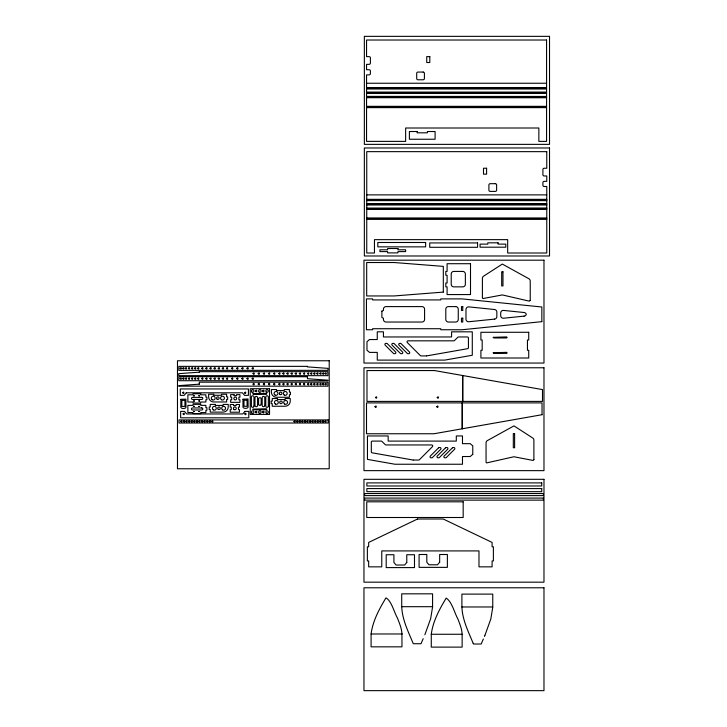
<?xml version="1.0" encoding="UTF-8"?>
<svg xmlns="http://www.w3.org/2000/svg" width="727" height="727" viewBox="0 0 727 727"><rect width="100%" height="100%" fill="white"/><g stroke="black" fill="none" stroke-linecap="round" stroke-linejoin="round"><path stroke-width="1.09" d="M401.949 633.78C401.667 628.364 399.432 623.257 397.533 618.25C394.179 612.416 391.444 600.72 385.973 597.867C379.294 608.935 372.742 620.985 371.097 633.98L371.097 646.839L401.958 646.839L401.949 633.899M431.275 634.262L431.275 647.121L462.136 647.121L462.136 634.262L431.275 634.262C432.928 621.249 439.481 609.181 446.187 598.103C451.967 601.647 454.393 612.743 457.946 619.104C459.764 623.948 461.881 628.891 462.127 634.126M432.574 606.972L432.583 593.832L401.722 593.832L401.722 606.691C402.222 619.804 408.374 631.827 413.29 643.731L421.006 643.731L423.178 638.688M432.574 607.027L430.638 618.695L424.859 634.762M492.761 607.218L490.816 618.986L485.036 635.044M484.918 635.325L484.446 636.452M483.364 638.978L481.183 644.013L473.468 644.013L473.141 643.241M426.658 355.903L467.579 348.687A1.027 1.027 0 0 0 468.433 347.679L468.433 337.991A1.027 1.027 0 0 0 467.397 336.964L458.555 336.964A1.027 1.027 0 0 0 457.846 337.255L454.457 340.536A1.027 1.027 0 0 1 453.739 340.827L408.056 340.827A1.027 1.027 0 0 0 407.329 342.581L420.36 355.621A1.027 1.027 0 0 0 421.097 355.921L426.476 355.921M366.553 83.241L546.568 83.241M366.553 87.713L546.568 87.713M366.553 88.358L546.568 88.358M366.553 88.994L546.568 88.994M366.553 92.084L546.568 92.084M366.553 92.729L546.568 92.729M366.553 93.365L546.568 93.365M546.568 96.455L366.553 96.391L366.553 97.036L546.568 97.1L546.568 97.745L366.553 97.682M366.553 106.333L546.568 106.333M366.553 106.978L546.568 106.978M366.553 107.623L546.568 107.623M366.744 194.872L546.768 194.872M366.744 199.334L546.768 199.334M366.744 199.98L546.768 199.98M366.744 200.625L546.768 200.625M366.744 203.705L546.768 203.705M366.744 204.351L546.768 204.351M366.744 204.996L546.768 204.996M366.744 208.086L546.768 208.022L546.768 208.667L366.744 208.731L366.744 209.367L546.768 209.303M366.744 217.964L546.768 217.964M366.744 218.6L546.768 218.6M366.744 219.245L546.768 219.245M413.263 460.046L418.652 460.046A1.027 1.027 0 0 0 419.379 459.746L432.42 446.705A1.027 1.027 0 0 0 431.693 444.951L386.001 444.951A1.027 1.027 0 0 1 385.292 444.66L381.902 441.389A1.027 1.027 0 0 0 381.184 441.098L372.342 441.098A1.027 1.027 0 0 0 371.315 442.125L371.315 451.803A1.027 1.027 0 0 0 372.169 452.821L413.081 460.037M401.722 606.691L432.583 606.691M461.899 606.972L492.761 606.972L492.761 594.113L461.899 594.113L461.899 606.972C462.372 619.704 468.224 631.418 473.023 642.968M371.097 633.98L401.949 633.98M462.781 375.532L462.781 401.404M462.645 375.514L462.645 401.404M462.308 402.894L462.308 428.766M462.172 402.894L462.172 428.794M180.132 368.307C181.514 371.015 182.113 365.835 180.132 368.253M180.114 378.658C181.759 381.248 181.814 376.259 180.123 378.549M180.805 421.406C182.441 424.086 182.486 418.797 180.805 421.406M182.704 368.307C184.204 370.924 184.64 365.863 182.704 368.253M182.686 378.658C184.195 381.293 184.576 376.268 182.695 378.549M182.722 392.753C184.44 395.406 184.213 390.172 182.722 392.753M183.086 413.899C184.585 416.589 184.967 411.346 183.086 413.899M183.377 421.406C185.076 424.041 185.021 418.797 183.377 421.406M185.267 368.307C186.766 370.961 187.239 365.79 185.276 368.253M185.258 378.658C186.866 381.221 187.112 376.25 185.267 378.549M185.948 421.406C187.457 424.095 187.739 418.934 185.948 421.406M188.357 368.307C190.038 370.915 190.038 365.781 188.366 368.253M188.338 378.658C189.865 381.302 190.174 376.204 188.357 378.549M188.52 421.406C190.129 424.095 190.174 418.852 188.52 421.406M191.446 368.307C193 370.924 193.337 365.79 191.446 368.253M191.428 378.658C192.946 381.293 193.3 376.268 191.446 378.549M191.092 421.406C192.837 424.023 192.71 418.752 191.092 421.406M194.527 368.307C196.154 370.934 196.29 365.754 194.536 368.253M193.655 395.806L194.445 395.897L193.655 395.779M193.655 400.95L194.445 401.013L193.655 400.95M194.509 378.658C195.926 381.293 196.526 376.341 194.527 378.549M193.655 406.366L194.445 406.457L193.655 406.338M193.655 411.509L194.445 411.573L193.655 411.509M193.664 421.406C195.127 424.114 195.608 418.834 193.664 421.406M197.617 368.307C199.153 370.97 199.389 365.826 197.626 368.253M197.599 378.658C199.262 381.248 199.262 376.268 197.617 378.549M196.235 421.406C197.626 424.105 198.262 418.934 196.235 421.406M198.798 395.806L199.589 395.897L198.798 395.779M198.798 400.95L199.589 401.013L198.798 400.95M198.798 406.366L199.589 406.457L198.798 406.338M198.798 411.509L199.589 411.573L198.798 411.509M198.807 421.406C200.479 424.041 200.498 418.807 198.807 421.406M201.733 368.307C203.315 370.952 203.505 365.817 201.733 368.253M201.715 378.658C203.496 381.193 203.351 376.141 201.724 378.549M201.379 421.406C202.978 424.086 203.133 418.788 201.379 421.406M203.951 421.406C205.532 424.059 205.75 418.852 203.951 421.406M205.841 368.307C207.513 370.924 207.549 365.763 205.85 368.253M205.832 378.658C207.268 381.293 207.84 376.241 205.841 378.549M206.523 421.406C208.204 424.041 208.213 418.807 206.523 421.406M209.958 368.307C211.521 370.924 211.857 365.79 209.967 368.253M209.939 378.658C211.457 381.293 211.811 376.268 209.958 378.549M209.094 421.406C210.621 424.095 210.912 418.861 209.094 421.406M211.666 421.406C213.356 424.041 213.329 418.797 211.666 421.406M214.074 368.307C215.592 370.943 215.974 365.808 214.083 368.253M214.056 378.658C215.565 381.33 215.983 376.15 214.065 378.603M218.191 368.307C219.59 370.988 220.226 365.826 218.191 368.253M218.173 378.658C219.854 381.221 219.881 376.241 218.191 378.549M222.308 368.307C223.789 370.961 224.252 365.799 222.308 368.253M222.289 378.658C223.898 381.221 224.143 376.25 222.298 378.549M226.415 368.307C227.951 370.943 228.287 365.817 226.424 368.253M226.397 378.658C227.878 381.312 228.26 376.259 226.415 378.549M231.559 368.307C233.185 370.934 233.322 365.754 231.568 368.253M231.54 378.658C233.013 381.284 233.531 376.277 231.559 378.549M236.702 368.307C238.111 370.988 238.747 365.826 236.711 368.253M236.684 378.658C238.374 381.221 238.401 376.241 236.702 378.549M241.846 368.307C243.281 370.97 243.845 365.863 241.855 368.253M241.827 378.658C243.354 381.248 243.845 376.213 241.846 378.549M244.445 392.753C245.862 395.433 246.471 390.217 244.445 392.753M244.808 413.899C246.462 416.553 246.471 411.355 244.808 413.899M246.989 368.307C248.552 370.924 248.888 365.79 246.998 368.253M246.971 378.658C248.498 381.293 248.843 376.268 246.989 378.549M252.133 368.307C253.614 370.961 254.032 365.845 252.142 368.253M252.115 378.658C253.768 381.312 253.805 376.132 252.115 378.658M253.032 373.605C254.686 376.241 254.714 371.097 253.032 373.605M253.032 384.11C254.686 386.764 254.714 381.584 253.032 384.11M255.377 390.944C257.204 394.07 257.467 387.991 255.377 390.944M255.377 412.036C256.876 415.199 257.849 409.265 255.386 411.973M258.176 373.605C259.766 376.259 259.993 371.061 258.176 373.605M258.176 384.11C259.948 386.637 259.821 381.611 258.185 384.001M262.583 390.944C264.137 394.116 264.973 388.091 262.583 390.944M263.319 373.605C264.982 376.241 265.037 370.997 263.319 373.605M263.319 384.11C264.846 386.755 265.155 381.657 263.328 384.001M262.583 412.036C264.055 415.199 265.082 409.256 262.583 411.973M268.463 373.605C270.135 376.25 270.19 370.997 268.463 373.605M268.463 384.11C269.871 386.746 270.48 381.793 268.472 384.001M273.606 373.605C275.251 376.25 275.306 371.088 273.606 373.605M273.606 384.11C275.288 386.673 275.315 381.693 273.616 384.001M278.75 373.605C280.331 376.232 280.613 371.115 278.75 373.605M278.75 384.11C280.222 386.7 280.786 381.73 278.759 384.001M282.867 373.605C284.73 376.186 284.293 370.943 282.867 373.605M282.858 384.11C284.275 386.746 284.866 381.802 282.876 384.001M286.983 373.605C288.646 376.25 288.701 370.997 286.983 373.605M286.974 384.11C288.392 386.746 288.992 381.793 286.992 384.001M291.1 373.605C292.754 376.241 292.772 371.097 291.1 373.605M291.091 384.11C292.736 386.7 292.799 381.711 291.109 384.001M295.217 373.605C296.798 376.259 297.025 371.061 295.217 373.605M295.207 384.11C296.979 386.637 296.852 381.611 295.217 384.001M293.962 421.406C295.407 424.114 295.934 418.825 293.962 421.406M296.534 421.406C297.979 424.105 298.524 418.87 296.534 421.406M299.324 373.605C301.005 376.222 301.005 371.024 299.324 373.605M299.324 384.11C300.887 386.728 301.16 381.639 299.333 384.001M299.106 421.406C300.787 424.041 300.769 418.816 299.106 421.406M301.678 421.406C303.204 424.095 303.495 418.861 301.678 421.406M303.441 373.605C305.113 376.259 305.122 370.997 303.441 373.605M303.432 384.11C304.94 386.746 305.34 381.711 303.45 384.001M304.25 421.406C305.94 424.041 305.894 418.807 304.25 421.406M307.557 373.605C309.211 376.222 309.248 371.115 307.557 373.605M307.548 384.11C309.184 386.746 309.293 381.584 307.557 384.056M306.821 421.406C308.43 424.086 308.502 418.861 306.821 421.406M310.638 373.605C312.283 376.25 312.337 371.088 310.638 373.605M310.638 384.11C312.319 386.673 312.346 381.693 310.647 384.001M309.393 421.406C310.983 424.105 311.065 418.843 309.393 421.406M311.965 421.406C313.664 424.041 313.61 418.797 311.965 421.406M313.728 373.605C315.309 376.259 315.545 371.061 313.728 373.605M313.719 384.11C315.5 386.637 315.364 381.611 313.737 384.001M314.537 421.406C316.045 424.095 316.327 418.934 314.537 421.406M316.818 373.605C318.453 376.241 318.499 371.07 316.818 373.605M316.808 384.11C318.281 386.719 318.835 381.702 316.827 384.001M317.108 421.406C318.708 424.105 318.78 418.834 317.108 421.406M319.898 373.605C321.761 376.186 321.325 370.943 319.898 373.605M319.889 384.11C321.307 386.746 321.897 381.802 319.907 384.001M319.68 421.406C321.443 424.023 321.234 418.761 319.68 421.406M322.47 373.605C324.06 376.259 324.287 371.061 322.47 373.605M322.461 384.11C324.251 386.646 324.106 381.593 322.479 384.001M322.252 421.406C323.688 424.114 324.224 418.825 322.252 421.406M325.042 373.605C326.75 376.213 326.705 371.052 325.042 373.605M325.033 384.11C326.423 386.791 327.114 381.666 325.042 384.056M324.824 421.406C326.214 424.105 326.85 418.934 324.824 421.406M374.996 406.693C376.341 409.401 377.059 404.239 375.005 406.638M375.468 397.496C377.022 400.114 377.358 394.988 375.468 397.442M436.718 406.693C438.127 409.356 438.817 404.194 436.727 406.638M437.191 397.496C438.572 400.204 439.172 395.034 437.191 397.442M180.823 399.377L180.823 407.393C181.486 408.919 185.303 408.919 185.967 407.393L185.894 399.159L180.823 399.341M242.972 399.223L242.972 407.238C243.636 408.774 247.453 408.774 248.116 407.238L248.025 398.978L242.972 399.223M381.884 311.183L381.893 317.526L383.429 318.181L383.429 319.462A2.572 2.572 0 0 0 386.001 322.034L422.005 322.034A2.572 2.572 0 0 0 424.577 319.462L424.577 309.175A2.572 2.572 0 0 0 422.005 306.603L386.001 306.603A2.572 2.572 0 0 0 383.429 309.175L383.429 310.465L381.893 311.12M530.237 300.396L529.347 301.16L502.339 294.935L482.873 298.57L482.401 297.852L482.401 278.332A2.572 2.572 0 0 1 483.582 276.169L502.339 264.074L528.911 278.768A2.572 2.572 0 0 1 530.237 281.022L530.237 300.396M533.891 459.673L533.027 460.436L513.962 456.747L486.545 462.926L486.063 462.263L486.054 442.834A2.572 2.572 0 0 1 487.381 440.58L513.962 425.886L532.709 437.99A2.572 2.572 0 0 1 533.891 440.144L533.891 459.673M252.941 393.789L253.45 394.352L266.346 394.352L266.818 393.861L266.309 393.325L252.941 393.789M252.941 409.219L253.45 409.783L266.346 409.783L266.818 409.292L266.309 408.756L252.951 409.137M493.242 337.373L493.751 337.946L506.655 337.946L507.128 337.446L506.655 336.919L493.251 337.337M493.242 352.804L493.751 353.377L506.655 353.377L507.128 352.877L506.655 352.35L493.251 352.768M186.294 392.807L184.131 395.379L180.278 395.379L180.278 388.945L248.425 388.945L248.425 395.379L244.563 395.379L242.409 392.807L186.294 392.807M244.935 411.382L242.773 413.954L186.657 413.954L184.504 411.382L180.641 411.382L180.641 417.816L248.788 417.816L248.788 411.382L244.935 411.382M406.775 562.453L404.621 565.024L396.079 565.024L393.916 562.453L393.916 554.737L386.201 554.737L386.201 567.596L414.49 567.596L414.49 554.737L406.775 554.737L406.775 562.453M439.662 562.216L437.509 564.788L428.966 564.788L426.804 562.216L426.804 554.501L419.088 554.501L419.088 567.36L447.378 567.36L447.378 554.501L439.662 554.501L439.662 562.216M438.572 447.823L430.348 456.056A1.027 1.027 0 0 0 431.075 457.81L431.765 457.81A1.027 1.027 0 0 0 432.492 457.51L440.716 449.277A1.027 1.027 0 0 0 439.989 447.523L439.299 447.523A1.027 1.027 0 0 0 438.572 447.823M445.487 447.823L437.263 456.056A1.027 1.027 0 0 0 437.99 457.81L438.681 457.81A1.027 1.027 0 0 0 439.408 457.51L447.641 449.277A1.027 1.027 0 0 0 446.905 447.523L446.214 447.523A1.027 1.027 0 0 0 445.487 447.823M452.412 447.823L444.179 456.056A1.027 1.027 0 0 0 444.906 457.81L445.596 457.81A1.027 1.027 0 0 0 446.323 457.51L454.557 449.277A1.027 1.027 0 0 0 453.83 447.523L453.139 447.523A1.027 1.027 0 0 0 452.412 447.823M369.543 339.536L366.971 341.699L366.971 350.241L369.543 352.395L377.258 352.395L377.258 360.11L444.77 360.11L472.286 355.258L472.286 331.821L451.585 331.821L451.585 336.964L383.438 336.964L383.438 331.821L377.258 331.821L377.258 339.536L369.543 339.536M472.768 454.366L470.196 456.529L462.481 456.529L462.481 464.244L394.97 464.244L367.453 459.391L367.453 435.955L388.163 435.955L388.163 441.098L456.311 441.098L456.311 435.955L462.481 435.955L462.481 443.67L470.196 443.67L472.768 445.824L472.768 454.366M417.516 519.014L368.653 542.424L368.653 546.795L367.371 546.795L367.371 560.935L368.653 560.935L368.653 566.851L381.766 566.851L381.766 550.912L478.984 550.912L478.984 566.851L492.097 566.851L492.097 560.935L493.379 560.935L493.379 546.795L492.097 546.795L492.097 542.424L443.234 519.014L417.516 519.014M542.033 414.708L434.019 433.755L366.508 433.755L366.508 402.894L542.033 402.894L542.033 414.708M494.524 319.126L468.815 321.743A2.572 2.572 0 0 1 465.98 319.189L465.98 309.448A2.572 2.572 0 0 1 468.815 306.885L494.524 309.502A2.572 2.572 0 0 1 496.841 312.065L496.841 316.572A2.572 2.572 0 0 1 494.524 319.126M524.103 316.127L503.529 318.217A2.572 2.572 0 0 1 500.694 315.654L500.694 312.973A2.572 2.572 0 0 1 503.529 310.42L524.103 312.51A2.572 2.572 0 0 1 526.303 314.318A2.572 2.572 0 0 1 524.103 316.127M541.842 321.652L462.118 329.749L440.78 329.749L440.78 328.722L372.624 328.722L372.624 329.749L366.453 329.749L366.453 298.897L372.624 298.897L372.624 299.924L440.78 299.924L440.78 298.897L462.118 298.897L541.842 306.994L541.842 321.652M443.316 292.1L394.198 295.953L366.681 295.953L366.681 262.52L394.198 262.52L443.316 266.382L443.316 292.1M199.289 372.179L178.715 373.66L178.715 375.659L327.868 375.659L327.868 371.67L199.289 371.67L199.289 372.179M199.28 384.165L178.706 385.646L178.706 386.164L327.868 386.164L327.868 382.175L199.28 382.175L199.28 384.165M549.521 36.35L364.354 36.35L364.354 144.364L549.521 144.364L549.521 36.35M546.568 40.021L366.553 40.021L366.553 56.633L369.125 56.633A1.281 1.281 0 0 1 370.406 57.915L370.406 63.058A1.281 1.281 0 0 1 369.125 64.349L366.553 64.349L366.553 69.728L369.125 69.728A1.281 1.281 0 0 1 370.406 71.019L370.406 73.591A1.281 1.281 0 0 1 369.125 74.872L366.553 74.872L366.553 141.383L405.639 141.383L405.639 128.007L538.852 128.007L538.852 141.383L546.568 141.383L546.568 40.021M429.811 56.615L426.731 56.615L426.731 62.531L429.811 62.531L429.811 56.615M423.123 72.064L417.98 72.064A1.281 1.281 0 0 0 416.698 73.345L416.698 78.489A1.281 1.281 0 0 0 417.98 79.779L423.123 79.779A1.281 1.281 0 0 0 424.414 78.489L424.414 73.345A1.281 1.281 0 0 0 423.123 72.064M417.098 131.523L409.383 131.523L409.383 139.239L435.1 139.239L435.1 131.523L427.385 131.523L427.385 132.814L417.098 132.814L417.098 131.523M549.521 147.972L364.354 147.972L364.354 255.986L549.521 255.986L549.521 147.972M546.768 151.652L366.744 151.652L366.744 253.005L374.46 253.005L374.46 239.637L507.673 239.637L507.673 253.005L546.768 253.005L546.768 186.503L544.196 186.503A1.281 1.281 0 0 1 542.905 185.212L542.905 182.641A1.281 1.281 0 0 1 544.196 181.359L546.768 181.359L546.768 175.97L544.196 175.97A1.281 1.281 0 0 1 542.905 174.689L542.905 169.545A1.281 1.281 0 0 1 544.196 168.255L546.768 168.255L546.768 151.652M486.59 168.237L483.5 168.237L483.5 174.153L486.59 174.153L486.59 168.237M495.332 183.686L490.189 183.686A1.281 1.281 0 0 0 488.898 184.976L488.898 190.12A1.281 1.281 0 0 0 490.189 191.401L495.332 191.401A1.281 1.281 0 0 0 496.614 190.12L496.614 184.976A1.281 1.281 0 0 0 495.332 183.686M425.64 242.491L377.813 242.491L377.813 246.862L425.64 246.862L425.64 242.491M498.077 242.827L487.79 242.827L487.79 244.118L480.074 244.118L480.074 247.198L505.792 247.198L505.792 244.118L498.077 244.118L498.077 242.827M477.575 242.927L429.739 242.927L429.739 247.298L477.575 247.298L477.575 242.927M397.923 248.516L387.636 248.516L387.636 249.797L379.921 249.797L379.921 251.606L387.636 251.606L387.636 252.887L397.923 252.887L397.923 251.606L405.639 251.606L405.639 249.797L397.923 249.797L397.923 248.516M543.978 260.184L363.963 260.184L363.963 363.055L543.978 363.055L543.978 260.184M470.505 263.71L447.096 263.71L447.096 271.425L445.815 271.425L445.815 275.279L447.096 275.279L447.096 282.994L445.815 282.994L445.815 286.856L447.096 286.856L447.096 294.571L470.505 294.571L470.505 263.71M462.79 271.425L453.784 271.425A2.572 2.572 0 0 0 451.213 273.997L451.213 284.284A2.572 2.572 0 0 0 453.784 286.856L462.79 286.856A2.572 2.572 0 0 0 465.362 284.284L465.362 273.997A2.572 2.572 0 0 0 462.79 271.425M502.975 271.789L501.694 271.789L501.694 285.929L502.975 285.929L502.975 271.789M455.693 306.603L448.368 306.603A2.572 2.572 0 0 0 445.796 309.175L445.796 319.462A2.572 2.572 0 0 0 448.368 322.034L455.693 322.034A2.572 2.572 0 0 0 458.264 319.462L458.264 309.175A2.572 2.572 0 0 0 455.693 306.603M462.763 306.603L461.481 306.603L461.481 310.465L462.763 310.465L462.763 306.603M462.763 318.181L461.481 318.181L461.481 322.034L462.763 322.034L462.763 318.181M528.729 332.284L480.901 332.284L480.901 340L482.183 340L482.183 350.287L480.901 350.287L480.901 358.002L528.729 358.002L528.729 350.287L527.448 350.287L527.448 340L528.729 340L528.729 332.284M386.61 343.398L385.919 343.398A1.027 1.027 0 0 0 385.192 345.152L393.416 353.386A1.027 1.027 0 0 0 394.143 353.685L394.834 353.685A1.027 1.027 0 0 0 395.57 351.923L387.337 343.698A1.027 1.027 0 0 0 386.61 343.398M393.525 343.398L392.834 343.398A1.027 1.027 0 0 0 392.107 345.152L400.341 353.386A1.027 1.027 0 0 0 401.068 353.685L401.758 353.685A1.027 1.027 0 0 0 402.485 351.923L394.252 343.698A1.027 1.027 0 0 0 393.525 343.398M400.441 343.398L399.75 343.398A1.027 1.027 0 0 0 399.023 345.152L407.256 353.386A1.027 1.027 0 0 0 407.983 353.685L408.674 353.685A1.027 1.027 0 0 0 409.401 351.923L401.168 343.698A1.027 1.027 0 0 0 400.441 343.398M329.213 360.765L177.479 360.765L177.479 468.77L329.213 468.77L329.213 360.765M307.421 366.363L178.842 366.363L178.842 370.352L327.995 370.352L327.995 368.362L307.421 366.881L307.421 366.363M543.978 367.771L363.963 367.771L363.963 470.642L543.978 470.642L543.978 367.771M434.482 370.552L366.981 370.552L366.981 401.404L542.496 401.404L542.496 389.59L434.482 370.552M307.412 376.722L178.824 376.722L178.824 380.712L327.977 380.712L327.977 380.194L307.412 378.712L307.412 376.722M269.526 388.7L250.233 388.7L250.233 414.417L269.526 414.417L269.526 388.7M276.542 389.554L271.398 389.554L271.398 392.126A5.144 5.144 0 0 0 276.542 397.269L289.401 397.269L289.401 394.697L290.427 394.697L290.427 392.126L289.401 392.126L289.401 389.554L284.257 389.554L284.257 390.581L276.542 390.581L276.542 389.554M200.734 393.78L193.018 393.78L193.018 394.806L187.875 394.806L187.875 402.013L193.018 402.013L193.018 403.04L200.734 403.04L200.734 402.013L205.877 402.013L205.877 399.696L206.904 399.696L206.904 397.124L205.877 397.124L205.877 394.806L200.734 394.806L200.734 393.78M213.756 394.261L208.613 394.261L208.613 396.833A5.144 5.144 0 0 0 213.756 401.976L226.615 401.976L226.615 399.405L227.642 399.405L227.642 396.833L226.615 396.833L226.615 394.261L221.471 394.261L221.471 395.288L213.756 395.288L213.756 394.261M234.003 394.634L230.659 394.634L230.659 397.206L231.686 397.206L231.686 399.777L230.659 399.777L230.659 402.349L239.919 402.349L239.919 399.777L238.883 399.777L238.883 397.206L239.919 397.206L239.919 394.634L236.575 394.634L236.575 395.661L234.003 395.661L234.003 394.634M201.761 397.378L192.51 397.378A1.027 1.027 0 0 0 191.474 398.414A1.027 1.027 0 0 0 192.51 399.441L201.761 399.441A1.027 1.027 0 0 0 202.797 398.414A1.027 1.027 0 0 0 201.761 397.378M277.396 398.523L272.252 398.523L272.252 401.095L271.226 401.095L271.226 403.667L272.252 403.667L272.252 406.239L285.111 406.239A5.144 5.144 0 0 0 290.255 401.095L290.255 398.523L285.111 398.523L285.111 399.559L277.396 399.559L277.396 398.523M247.089 400.232L243.999 400.232L243.999 406.275L247.089 406.275L247.089 400.232M184.94 400.377L181.85 400.377L181.85 406.42L184.94 406.42L184.94 400.377M200.734 404.339L193.018 404.339L193.018 405.366L187.875 405.366L187.875 412.572L193.018 412.572L193.018 413.599L200.734 413.599L200.734 412.572L205.877 412.572L205.877 410.255L206.904 410.255L206.904 407.683L205.877 407.683L205.877 405.366L200.734 405.366L200.734 404.339M215.392 404.403L210.248 404.403L210.248 406.975L209.212 406.975L209.212 409.546L210.248 409.546L210.248 412.118L223.098 412.118A5.144 5.144 0 0 0 228.242 406.975L228.242 404.403L223.098 404.403L223.098 405.43L215.392 405.43L215.392 404.403M233.567 404.503L230.223 404.503L230.223 407.075L231.25 407.075L231.25 409.646L230.223 409.646L230.223 412.218L239.483 412.218L239.483 409.646L238.456 409.646L238.456 407.075L239.483 407.075L239.483 404.503L236.139 404.503L236.139 405.539L233.567 405.539L233.567 404.503M201.761 407.938L192.51 407.938A1.027 1.027 0 0 0 191.474 408.974A1.027 1.027 0 0 0 192.51 410.001L201.761 410.001A1.027 1.027 0 0 0 202.797 408.974A1.027 1.027 0 0 0 201.761 407.938M328.159 419.924L179.006 419.924L179.006 423.005L328.159 423.005L328.159 419.924M514.607 433.601L513.317 433.601L513.317 447.75L514.607 447.75L514.607 433.601M543.978 479.311L363.963 479.311L363.963 582.173L543.978 582.173L543.978 479.311M541.742 482.901L366.862 482.901L366.862 485.981L541.742 485.981L541.742 482.901M541.742 488.58L366.862 488.58L366.862 491.661L541.742 491.661L541.742 488.58M543.396 493.542L364.663 493.542L364.663 495.596L543.396 495.596L543.396 493.542M543.396 498.086L364.663 498.086L364.663 500.14L543.396 500.14L543.396 498.086M463.172 501.812L366.735 501.812L366.735 517.506L463.172 517.506L463.172 501.812M543.978 587.779L363.963 587.779L363.963 690.65L543.978 690.65L543.978 587.779M268.363 406.057L268.363 397.06A1.281 1.281 0 0 0 267.082 395.77A1.281 1.281 0 0 0 265.791 397.06L265.791 406.057A1.281 1.281 0 0 0 267.082 407.347A1.281 1.281 0 0 0 268.363 406.057M264.764 405.412L264.764 397.696A1.281 1.281 0 0 0 263.483 396.415A1.281 1.281 0 0 0 262.193 397.696L262.193 405.412A1.281 1.281 0 0 0 263.483 406.702A1.281 1.281 0 0 0 264.764 405.412M261.166 404.13L261.166 398.987A1.281 1.281 0 0 0 259.875 397.696A1.281 1.281 0 0 0 258.594 398.987L258.594 404.13A1.281 1.281 0 0 0 259.875 405.412A1.281 1.281 0 0 0 261.166 404.13M257.567 405.412L257.567 397.696A1.281 1.281 0 0 0 256.277 396.415A1.281 1.281 0 0 0 254.995 397.696L254.995 405.412A1.281 1.281 0 0 0 256.277 406.702A1.281 1.281 0 0 0 257.567 405.412M253.959 406.057L253.959 397.06A1.281 1.281 0 0 0 252.678 395.77A1.281 1.281 0 0 0 251.388 397.06L251.388 406.057A1.281 1.281 0 0 0 252.678 407.347A1.281 1.281 0 0 0 253.959 406.057M275.406 404.058A1.927 1.927 0 0 0 278.296 402.385A1.927 1.927 0 0 0 275.406 400.713A1.927 1.927 0 0 0 275.406 404.058M284.657 404.058A1.927 1.927 0 0 0 287.556 402.385A1.927 1.927 0 0 0 284.657 400.713A1.927 1.927 0 0 0 284.657 404.058M280.349 403.503A1.281 1.281 0 0 0 282.285 402.385A1.281 1.281 0 0 0 280.349 401.268A1.281 1.281 0 0 0 280.349 403.503M280.013 394.525A1.281 1.281 0 0 0 281.94 393.407A1.281 1.281 0 0 0 280.013 392.298A1.281 1.281 0 0 0 280.013 394.525M275.06 395.079A1.927 1.927 0 0 0 277.959 393.407A1.927 1.927 0 0 0 275.06 391.744A1.927 1.927 0 0 0 275.06 395.079M284.321 395.079A1.927 1.927 0 0 0 287.21 393.407A1.927 1.927 0 0 0 284.321 391.744A1.927 1.927 0 0 0 284.321 395.079M266.436 413.218A1.281 1.281 0 0 0 268.363 412.1A1.281 1.281 0 0 0 266.436 410.991A1.281 1.281 0 0 0 266.436 413.218M259.239 413.218A1.281 1.281 0 0 0 261.166 412.1A1.281 1.281 0 0 0 259.239 410.991A1.281 1.281 0 0 0 259.239 413.218M252.033 413.218A1.281 1.281 0 0 0 253.959 412.1A1.281 1.281 0 0 0 252.033 410.991A1.281 1.281 0 0 0 252.033 413.218M252.033 392.126A1.281 1.281 0 0 0 253.959 391.017A1.281 1.281 0 0 0 252.033 389.899A1.281 1.281 0 0 0 252.033 392.126M259.239 392.126A1.281 1.281 0 0 0 261.166 391.017A1.281 1.281 0 0 0 259.239 389.899A1.281 1.281 0 0 0 259.239 392.126M266.436 392.126A1.281 1.281 0 0 0 268.363 391.017A1.281 1.281 0 0 0 266.436 389.899A1.281 1.281 0 0 0 266.436 392.126M221.417 399.714A1.927 1.927 0 0 0 224.425 398.26A1.927 1.927 0 0 0 221.653 396.388A1.927 1.927 0 0 0 221.417 399.714M212.157 399.714A1.927 1.927 0 0 0 215.165 398.26A1.927 1.927 0 0 0 212.393 396.388A1.927 1.927 0 0 0 212.157 399.714M217.146 399.187A1.281 1.281 0 0 0 219.154 398.214A1.281 1.281 0 0 0 217.309 396.96A1.281 1.281 0 0 0 217.146 399.187M234.494 399.659A1.418 1.418 0 0 0 236.693 398.587A1.418 1.418 0 0 0 234.667 397.215A1.418 1.418 0 0 0 234.494 399.659M234.058 409.537A1.418 1.418 0 0 0 236.266 408.465A1.418 1.418 0 0 0 234.23 407.093A1.418 1.418 0 0 0 234.058 409.537M213.275 409.864A1.927 1.927 0 0 0 216.282 408.401A1.927 1.927 0 0 0 213.52 406.529A1.927 1.927 0 0 0 213.275 409.864M222.535 409.864A1.927 1.927 0 0 0 225.543 408.401A1.927 1.927 0 0 0 222.771 406.529A1.927 1.927 0 0 0 222.535 409.864M218.264 409.328A1.281 1.281 0 0 0 220.272 408.356A1.281 1.281 0 0 0 218.427 407.111A1.281 1.281 0 0 0 218.264 409.328"/></g></svg>
